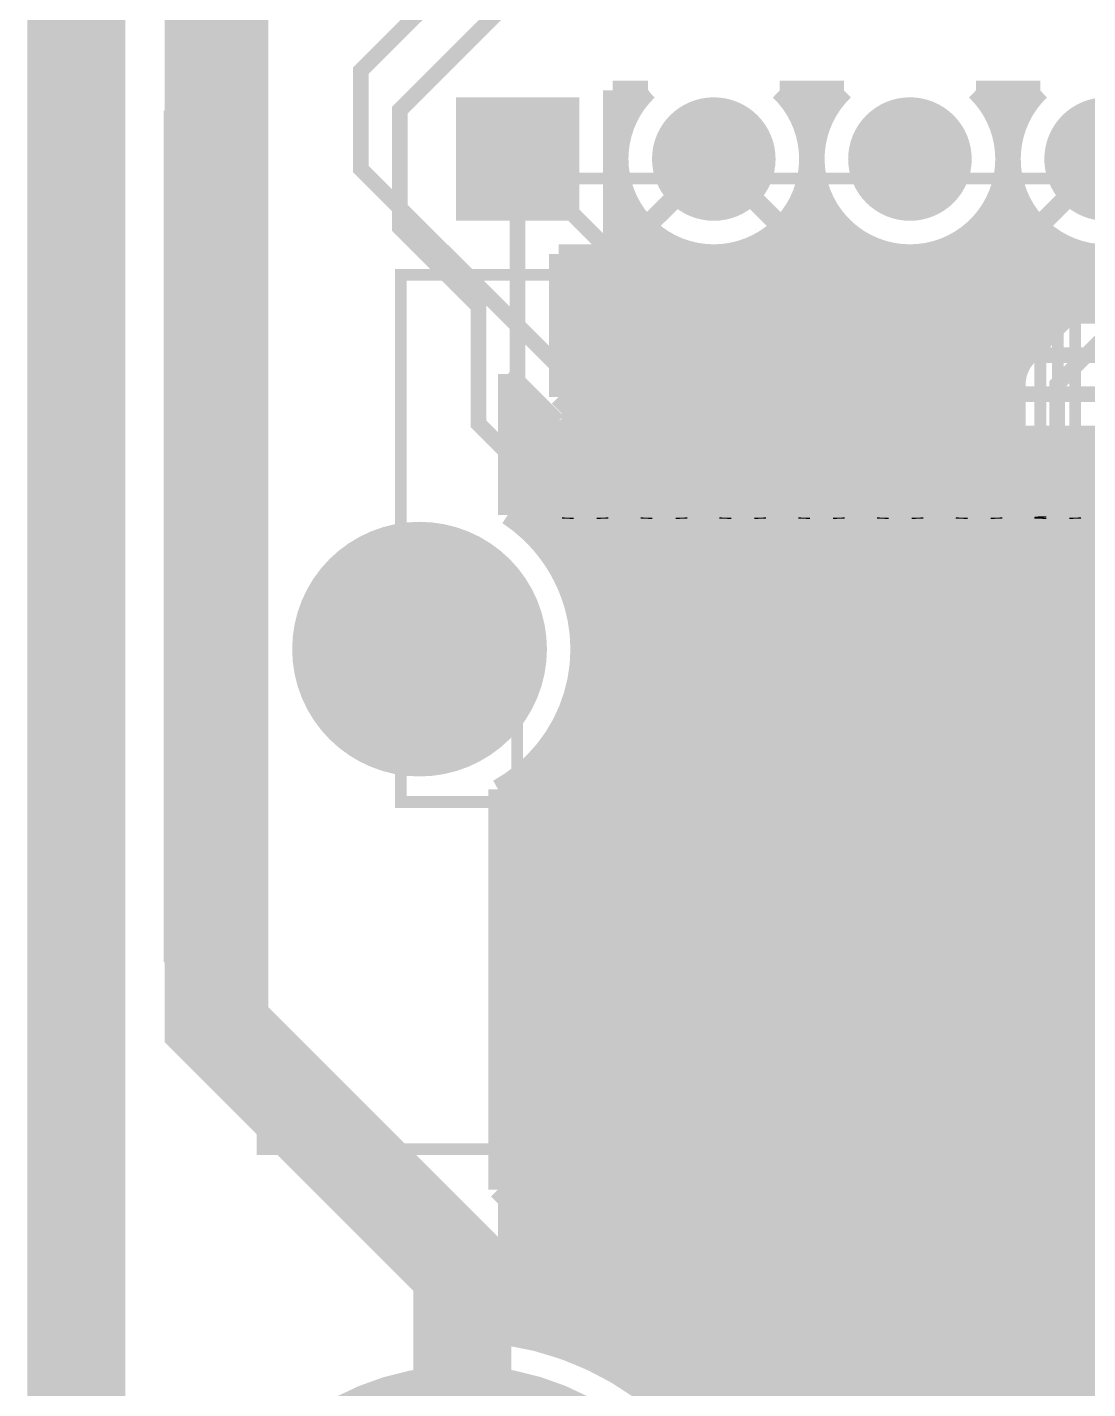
# Model space of a CAD drawing. Extents: x -1 to 101, y -64 to 41.
# Drawn here: x -0.64 to 13.1, y 8.2 to 25.84 of the extents above; entities that cross this region are included whole.
import ezdxf

# ---------------------------------------------------------------- set-up
doc = ezdxf.new("R2010")
doc.units = 0
doc.header["$MEASUREMENT"] = 0
doc.layers.get('0').update_dxf_attribs({"linetype": 'CONTINUOUS'})
for name, color, linetype in [('22-313-0_AST', 7, 'CONTINUOUS'), ('22-313-0_BOT', 7, 'CONTINUOUS'), ('22-313-0_DRD', 2, 'CONTINUOUS'), ('22-313-0_SMB', 4, 'CONTINUOUS'), ('22-313-0_SMT', 3, 'CONTINUOUS'), ('22-313-0_SST', 10, 'CONTINUOUS'), ('22-313-0_TOP', 14, 'CONTINUOUS'), ('THRUHOLE_NPT', 12, 'CONTINUOUS'), ('THRUHOLE_TAP', 11, 'CONTINUOUS')]:
    doc.layers.add(name, color=color, linetype=linetype)

# ---------------------------------------------------------------- blocks, each defined once
blk = doc.blocks.new('ROUND_9')
at = {"const_width": 3.50012}
blk.add_lwpolyline([(-1.75006, 0, 1), (1.75006, 0, 1)], format="xyb", close=True, dxfattribs=at)
blk = doc.blocks.new('SQUARE_32')
blk.add_solid([(0.8001, 0.8001), (0.8001, -0.8001), (-0.8001, 0.8001), (-0.8001, -0.8001)])
blk = doc.blocks.new('ROUND_33')
at = {"const_width": 0.8001}
blk.add_lwpolyline([(-0.40005, 0, 1), (0.40005, 0, 1)], format="xyb", close=True, dxfattribs=at)
blk = doc.blocks.new('ROUND_34')
at = {"const_width": 1.64973}
blk.add_lwpolyline([(-0.824864, 0, 1), (0.824864, 0, 1)], format="xyb", close=True, dxfattribs=at)
blk = doc.blocks.new('ROUND_18')
at = {"const_width": 0.7493}
blk.add_lwpolyline([(-0.37465, 0, 1), (0.37465, 0, 1)], format="xyb", close=True, dxfattribs=at)
blk = doc.blocks.new('ROUND_24')
at = {"const_width": 0.44958}
blk.add_lwpolyline([(-0.22479, 0, 1), (0.22479, 0, 1)], format="xyb", close=True, dxfattribs=at)

msp = doc.modelspace()

# ---------------------------------------------------------------- linework, layer by layer
at = {"layer": '22-313-0_AST'}
for points, const_width in [([(0, 39.99992), (0, 0), (99.949, 0), (99.949, 39.99992), (0, 39.99992)], 1.27), ([(5.26796, 27.20086), (5.21462, 27.8003), (4.16052, 27.8003), (2.41046, 27.8003), (2.41046, 27.20086), (17.90954, 27.20086), (17.90954, 11.30046), (2.41046, 11.30046), (2.41046, 27.20086)], 0.1524), ([(2.41046, 24.67864), (1.20904, 24.67864), (1.20904, 13.79982), (2.41046, 13.79982)], 0.1524), ([(5.73024, 22.62886), (14.58976, 22.62886), (14.58976, 23.87854), (5.73024, 23.87854), (5.73024, 22.62886), (4.2037, 22.62886), (4.2037, 15.7988), (6.86054, 15.7988), (13.45946, 15.7988), (13.45946, 14.1097), (12.20978, 14.1097), (12.20978, 12.82954), (12.18946, 12.82954), (12.18946, 11.93038), (8.13054, 11.93038), (8.13054, 12.82954), (8.11022, 12.82954), (8.11022, 14.1097), (6.86054, 14.1097), (6.86054, 15.7988)], 0.1524), ([(6.36524, 22.62886), (6.45922, 22.62886), (6.477, 22.62886), (6.58876, 22.62886), (6.70052, 22.62886), (6.72084, 22.62886), (6.81482, 22.62886), (6.81482, 19.48434)], 0.1524), ([(6.36524, 19.48434), (6.36524, 19.48942), (6.36524, 19.48434), (6.36524, 22.62886), (6.40588, 22.62886), (6.41604, 22.62886), (6.58876, 22.62886), (6.76402, 22.62886), (6.77164, 22.62886), (6.81482, 22.62886)], 0.1524), ([(6.58876, 22.62886), (6.58876, 19.22526)], 0.1524), ([(7.38378, 22.62886), (7.4803, 22.62886), (7.49808, 22.62886), (7.60984, 22.62886), (7.7216, 22.62886), (7.73938, 22.62886), (7.8359, 22.62886), (7.8359, 19.48434)], 0.1524), ([(7.38378, 19.48434), (7.38378, 19.48942), (7.38378, 19.48434), (7.38378, 22.62886), (7.42696, 22.62886), (7.43458, 22.62886), (7.60984, 22.62886), (7.78256, 22.62886), (7.79272, 22.62886), (7.8359, 22.62886)], 0.1524), ([(7.60984, 22.62886), (7.60984, 19.22526)], 0.1524), ([(8.40486, 22.62886), (8.49884, 22.62886), (8.51662, 22.62886), (8.63092, 22.62886), (8.74268, 22.62886), (8.76046, 22.62886), (8.85444, 22.62886), (8.85444, 19.48434)], 0.1524), ([(8.40486, 19.48434), (8.40486, 19.48942), (8.40486, 19.48434), (8.40486, 22.62886), (8.4455, 22.62886), (8.45566, 22.62886), (8.63092, 22.62886), (8.80364, 22.62886), (8.81126, 22.62886), (8.85444, 22.62886)], 0.1524), ([(8.63092, 22.62886), (8.63092, 19.22526)], 0.1524), ([(9.42594, 22.62886), (9.51992, 22.62886), (9.5377, 22.62886), (9.64946, 22.62886), (9.76122, 22.62886), (9.78154, 22.62886), (9.87552, 22.62886), (9.87552, 19.48434)], 0.1524), ([(9.42594, 19.48434), (9.42594, 19.48942), (9.42594, 19.48434), (9.42594, 22.62886), (9.46658, 22.62886), (9.4742, 22.62886), (9.64946, 22.62886), (9.82472, 22.62886), (9.83234, 22.62886), (9.87552, 22.62886)], 0.1524), ([(9.64946, 22.62886), (9.64946, 19.22526)], 0.1524), ([(10.44448, 22.62886), (10.53846, 22.62886), (10.55878, 22.62886), (10.67054, 22.62886), (10.7823, 22.62886), (10.80008, 22.62886), (10.89406, 22.62886), (10.89406, 19.48434)], 0.1524), ([(10.44448, 19.48434), (10.44448, 19.48942), (10.44448, 19.48434), (10.44448, 22.62886), (10.48766, 22.62886), (10.49528, 22.62886), (10.67054, 22.62886), (10.84326, 22.62886), (10.85342, 22.62886), (10.89406, 22.62886)], 0.1524), ([(10.67054, 22.62886), (10.67054, 19.22526)], 0.1524), ([(11.46556, 19.48434), (11.46556, 19.48942), (11.46556, 19.48434), (11.46556, 22.62886), (11.5062, 22.62886), (11.51382, 22.62886), (11.68908, 22.62886), (11.86434, 22.62886)], 0.1524), ([(11.46556, 22.62886), (11.55954, 22.62886), (11.57732, 22.62886), (11.68908, 22.62886), (11.80084, 22.62886), (11.82116, 22.62886), (11.91514, 22.62886)], 0.1524), ([(11.68908, 22.62886), (11.68908, 19.22526)], 0.1524), ([(11.87196, 22.62886), (11.91514, 22.62886), (11.91514, 19.48434)], 0.1524), ([(12.93368, 19.48434), (12.93368, 22.62886), (12.89304, 22.62886), (12.88288, 22.62886), (12.71016, 22.62886), (12.5349, 22.62886), (12.52728, 22.62886), (12.4841, 22.62886), (12.4841, 19.48434)], 0.1524), ([(12.71016, 22.62886), (12.5984, 22.62886), (12.57808, 22.62886), (12.4841, 22.62886)], 0.1524), ([(12.93368, 22.62886), (12.8397, 22.62886), (12.82192, 22.62886), (12.71016, 22.62886), (12.71016, 19.22526)], 0.1524), ([(6.36524, 19.48434), (6.36477, 19.4691)], 0.1524), ([(6.81482, 19.4691), (6.81435, 19.48431)], 0.1524), ([(7.38378, 19.48434), (7.38331, 19.4691)], 0.1524), ([(7.8359, 19.4691), (7.83543, 19.48431)], 0.1524), ([(8.40486, 19.48434), (8.40439, 19.4691)], 0.1524), ([(8.85444, 19.4691), (8.85397, 19.48431)], 0.1524), ([(9.42594, 19.48434), (9.42547, 19.4691)], 0.1524), ([(9.87552, 19.4691), (9.87505, 19.48431)], 0.1524), ([(10.44448, 19.48434), (10.44401, 19.4691)], 0.1524), ([(10.89406, 19.4691), (10.89359, 19.48431)], 0.1524), ([(11.46556, 19.48434), (11.46509, 19.4691)], 0.1524), ([(11.91514, 19.4691), (11.91467, 19.48431)], 0.1524), ([(12.4841, 19.48434), (12.48363, 19.4691)], 0.1524), ([(12.4841, 19.49958), (12.48457, 19.48437)], 0.1524), ([(12.93622, 19.4691), (12.93574, 19.48447)], 0.1524), ([(5.70992, 15.7988), (5.70992, 16.79956), (4.2037, 16.79956)], 0.1524), ([(12.18946, 12.82954), (8.13054, 12.82954)], 0.1524), ([(9.96442, 9.31418), (9.96442, 10.33018), (9.84758, 10.16)], 0.1524), ([(8.94842, 9.652), (8.94842, 9.48182), (9.00938, 9.31418), (9.2456, 9.31418), (9.30402, 9.48182), (9.30402, 10.33018)], 0.1524), ([(9.36498, 10.33018), (9.12622, 10.33018)], 0.1524), ([(10.922, 9.652), (10.44702, 9.652), (10.68578, 10.33018), (10.80262, 10.33018), (10.80262, 9.31418)], 0.1524), ([(10.0838, 9.31418), (9.84758, 9.31418)], 0.1524)]:
    msp.add_lwpolyline(points, dxfattribs=dict(at, const_width=const_width))
at = {"layer": '22-313-0_AST', "const_width": 0.1524}
for points in [[(12.71016, 19.74342, 0.3900701), (12.48664, 19.49958)], [(6.36524, 19.4691, 0.3900681), (6.58876, 19.22526)], [(6.58876, 19.22526, 0.3930533), (6.81482, 19.4691)], [(7.38378, 19.4691, 0.3900727), (7.60984, 19.22526)], [(7.60984, 19.22526, 0.3900701), (7.83336, 19.4691)], [(8.40486, 19.4691, 0.3930513), (8.63092, 19.22526)], [(8.63092, 19.22526, 0.3900701), (8.85444, 19.4691)], [(9.4234, 19.4691, 0.3900727), (9.64946, 19.22526)], [(9.64946, 19.22526, 0.3900701), (9.87298, 19.4691)], [(10.44448, 19.4691, 0.3930513), (10.67054, 19.22526)], [(10.67054, 19.22526, 0.3900701), (10.89406, 19.4691)], [(11.46556, 19.4691, 0.3900681), (11.68908, 19.22526)], [(11.68908, 19.22526, 0.3930533), (11.91514, 19.4691)], [(12.4841, 19.4691, 0.3900727), (12.71016, 19.22526)], [(12.71016, 19.22526, 0.3900701), (12.93368, 19.4691)]]:
    msp.add_lwpolyline(points, format="xyb", dxfattribs=at)
at = {"layer": '22-313-0_BOT'}
for points, const_width in [([(30.20822, 29.0195), (29.7815, 29.0195), (26.416, 25.654), (21.463, 25.654), (16.891, 21.082), (6.604, 21.082), (3.683, 24.003), (3.683, 25.273), (5.08, 26.67), (6.985, 26.67)], 0.2032), ([(28.20924, 29.0195), (25.60574, 26.416), (21.59, 26.416), (16.764, 21.59), (8.255, 21.59), (5.715, 24.13)], 0.2032), ([(6.9469, 24.384), (6.9469, 23.65248)], 0.254), ([(7.0485, 24.384), (6.9469, 24.384)], 0.254), ([(7.03834, 24.3332), (6.9469, 24.3332)], 0.254), ([(6.9596, 24.384), (6.9596, 23.63978)], 0.254), ([(9.5885, 24.384), (9.45896, 24.384)], 0.254), ([(9.57834, 24.3332), (9.46912, 24.3332)], 0.254), ([(9.4742, 24.384), (9.4742, 24.30526)], 0.254), ([(12.1285, 24.384), (11.99896, 24.384)], 0.254), ([(12.11834, 24.3332), (12.00912, 24.3332)], 0.254), ([(7.0231, 24.1046), (6.9469, 24.1046)], 0.254), ([(9.12622, 23.25878), (8.255, 24.13)], 0.254), ([(9.5631, 24.1046), (9.4869, 24.1046)], 0.254), ([(12.1031, 24.1046), (12.0269, 24.1046)], 0.254), ([(12.46378, 23.25878), (13.335, 24.13)], 0.254), ([(7.0485, 23.876), (6.9469, 23.876)], 0.254), ([(9.5885, 23.876), (9.45896, 23.876)], 0.254), ([(9.4742, 23.9522), (9.4742, 22.1234)], 0.254), ([(12.1285, 23.876), (11.99896, 23.876)], 0.254), ([(11.9888, 23.8252), (11.9888, 22.1234)], 0.254), ([(6.9469, 23.65248), (8.47598, 22.1234)], 0.254), ([(7.12216, 23.6474), (6.95198, 23.6474)], 0.254), ([(7.1882, 23.51278), (7.1882, 23.41118)], 0.254), ([(9.66216, 23.6474), (9.38784, 23.6474)], 0.254), ([(9.7028, 23.56104), (9.7028, 22.1234)], 0.254), ([(12.20216, 23.6474), (11.92784, 23.6474)], 0.254), ([(12.2174, 23.61184), (12.2174, 22.1234)], 0.254), ([(7.24916, 23.4188), (7.18058, 23.4188)], 0.254), ([(9.2456, 23.39848), (9.2456, 22.1234)], 0.254), ([(9.78916, 23.4188), (9.26084, 23.4188)], 0.254), ([(11.7602, 23.36292), (11.7602, 22.1234)], 0.254), ([(12.32916, 23.4188), (11.80084, 23.4188)], 0.254), ([(7.45744, 23.1902), (7.40918, 23.1902)], 0.254), ([(7.4168, 23.22576), (7.4168, 23.18258)], 0.254), ([(9.017, 23.16226), (9.017, 22.1234)], 0.254), ([(9.99744, 23.1902), (9.05002, 23.1902)], 0.254), ([(9.9314, 23.25116), (9.9314, 22.1234)], 0.254), ([(12.53744, 23.1902), (11.59002, 23.1902)], 0.254), ([(12.446, 23.27656), (12.446, 22.1234)], 0.254), ([(7.6454, 23.05812), (7.6454, 22.95398)], 0.254), ([(8.7884, 23.02002), (8.7884, 22.1234)], 0.254), ([(10.16, 23.07336), (10.16, 22.1234)], 0.254), ([(11.303, 23.00732), (11.303, 22.1234)], 0.254), ([(11.5316, 23.14194), (11.5316, 22.1234)], 0.254), ([(12.6746, 23.0886), (12.6746, 22.1234)], 0.254), ([(7.86384, 22.9616), (7.63778, 22.9616)], 0.254), ([(7.874, 22.95906), (7.874, 22.72538)], 0.254), ([(8.1026, 22.90826), (8.1026, 22.49678)], 0.254), ([(8.3312, 22.90064), (8.3312, 22.26818)], 0.254), ([(8.5598, 22.9362), (8.5598, 22.1234)], 0.254), ([(10.40384, 22.9616), (8.64616, 22.9616)], 0.254), ([(10.3886, 22.96668), (10.3886, 22.1234)], 0.254), ([(10.6172, 22.9108), (10.6172, 22.1234)], 0.254), ([(10.8458, 22.8981), (10.8458, 22.1234)], 0.254), ([(11.0744, 22.92858), (11.0744, 22.1234)], 0.254), ([(12.94384, 22.9616), (11.18616, 22.9616)], 0.254), ([(12.9032, 22.97684), (12.9032, 22.1234)], 0.254), ([(13.1318, 22.91334), (13.1318, 22.1234)], 0.254), ([(17.15262, 22.733), (7.86638, 22.733)], 0.254), ([(16.92402, 22.5044), (8.09498, 22.5044)], 0.254), ([(16.69542, 22.2758), (8.32358, 22.2758)], 0.254), ([(16.54302, 22.1234), (8.47598, 22.1234)], 0.254), ([(5.588, 21.34362), (6.22046, 20.70862)], 0.254), ([(5.588, 21.34362), (5.588, 19.5199)], 0.254), ([(5.79882, 21.1328), (5.588, 21.1328)], 0.254), ([(5.8166, 21.11502), (5.8166, 19.34464)], 0.254), ([(6.02742, 20.9042), (5.588, 20.9042)], 0.254), ([(6.0452, 20.88642), (6.0452, 19.11096)], 0.254), ([(6.25856, 20.6756), (5.588, 20.6756)], 0.254), ([(6.2738, 20.6629), (6.2738, 18.77314)], 0.254), ([(6.5024, 20.55876), (6.5024, 18.09242)], 0.254), ([(16.891, 20.5486), (6.604, 20.5486)], 0.254), ([(6.731, 20.5486), (6.731, 8.52932)], 0.254), ([(6.9596, 20.5486), (6.9596, 8.4074)], 0.254), ([(7.1882, 20.5486), (7.1882, 8.26516)], 0.254), ([(7.4168, 20.5486), (7.4168, 8.10006)], 0.254), ([(7.6454, 20.5486), (7.6454, 7.90702)], 0.254), ([(7.874, 20.5486), (7.874, 7.68096)], 0.254), ([(8.1026, 20.5486), (8.1026, 7.41172)], 0.254), ([(8.3312, 20.5486), (8.3312, 7.0866)], 0.254), ([(8.5598, 20.5486), (8.5598, 6.66496)], 0.254), ([(8.7884, 20.5486), (8.7884, 6.04774)], 0.254), ([(9.017, 20.5486), (9.017, 1.016)], 0.254), ([(9.2456, 20.5486), (9.2456, 1.016)], 0.254), ([(9.4742, 20.5486), (9.4742, 1.016)], 0.254), ([(9.7028, 20.5486), (9.7028, 1.016)], 0.254), ([(9.9314, 20.5486), (9.9314, 1.016)], 0.254), ([(10.16, 20.5486), (10.16, 3.82778)], 0.254), ([(10.3886, 20.5486), (10.3886, 4.08178)], 0.254), ([(10.6172, 20.5486), (10.6172, 4.23164)], 0.254), ([(10.8458, 20.5486), (10.8458, 4.318)], 0.254), ([(11.0744, 20.5486), (11.0744, 4.35356)], 0.254), ([(11.303, 20.5486), (11.303, 4.34594)], 0.254), ([(11.5316, 20.5486), (11.5316, 4.29006)], 0.254), ([(11.7602, 20.5486), (11.7602, 4.18338)], 0.254), ([(11.9888, 20.5486), (11.9888, 4.0005)], 0.254), ([(12.2174, 20.5486), (12.2174, 3.90652)], 0.254), ([(12.446, 20.5486), (12.446, 4.1275)], 0.254), ([(12.6746, 20.5486), (12.6746, 4.25704)], 0.254), ([(12.9032, 20.5486), (12.9032, 4.3307)], 0.254), ([(13.1318, 20.5486), (13.1318, 4.3561)], 0.254), ([(25.02662, 20.447), (5.588, 20.447)], 0.254), ([(25.25522, 20.2184), (5.588, 20.2184)], 0.254), ([(25.48382, 19.9898), (5.588, 19.9898)], 0.254), ([(15.23746, 19.7612), (5.588, 19.7612)], 0.254), ([(14.75232, 19.5326), (5.588, 19.5326)], 0.254), ([(14.45768, 19.304), (5.86232, 19.304)], 0.254), ([(14.24686, 19.0754), (6.07314, 19.0754)], 0.254), ([(14.08684, 18.8468), (6.23062, 18.8468)], 0.254), ([(13.97, 18.6182), (6.35, 18.6182)], 0.254), ([(13.88364, 18.3896), (6.43382, 18.3896)], 0.254), ([(13.82776, 18.161), (6.4897, 18.161)], 0.254), ([(13.79982, 17.9324), (6.52018, 17.9324)], 0.254), ([(13.79474, 17.7038), (6.52526, 17.7038)], 0.254), ([(13.81506, 17.4752), (6.5024, 17.4752)], 0.254), ([(6.5024, 17.46758), (6.5024, 8.63092)], 0.254), ([(13.86332, 17.2466), (6.45668, 17.2466)], 0.254), ([(13.93698, 17.018), (6.38048, 17.018)], 0.254), ([(14.04366, 16.7894), (6.2738, 16.7894)], 0.254), ([(6.2738, 16.78686), (6.2738, 8.71728)], 0.254), ([(14.18844, 16.5608), (6.13156, 16.5608)], 0.254), ([(14.37894, 16.3322), (5.93852, 16.3322)], 0.254), ([(6.0452, 16.44904), (6.0452, 8.7884)], 0.254), ([(14.64056, 16.1036), (5.6769, 16.1036)], 0.254), ([(5.8166, 16.21536), (5.8166, 8.84428)], 0.254), ([(5.588, 16.0401), (5.588, 8.88492)], 0.254), ([(15.0368, 15.875), (5.588, 15.875)], 0.254), ([(21.3995, 15.6464), (5.588, 15.6464)], 0.254), ([(21.25218, 15.4178), (5.588, 15.4178)], 0.254), ([(21.19376, 15.1892), (5.588, 15.1892)], 0.254), ([(21.20392, 14.9606), (5.588, 14.9606)], 0.254), ([(21.28774, 14.732), (5.588, 14.732)], 0.254), ([(21.48078, 14.5034), (5.588, 14.5034)], 0.254), ([(59.87542, 14.2748), (5.588, 14.2748)], 0.254), ([(26.7843, 14.0462), (5.588, 14.0462)], 0.254), ([(26.60142, 13.8176), (5.588, 13.8176)], 0.254), ([(26.37282, 13.589), (5.588, 13.589)], 0.254), ([(26.14422, 13.3604), (5.588, 13.3604)], 0.254), ([(25.91562, 13.1318), (5.588, 13.1318)], 0.254), ([(25.68702, 12.9032), (5.588, 12.9032)], 0.254), ([(25.45842, 12.6746), (5.588, 12.6746)], 0.254), ([(25.22982, 12.446), (5.588, 12.446)], 0.254), ([(25.00122, 12.2174), (5.588, 12.2174)], 0.254), ([(24.78786, 11.9888), (5.588, 11.9888)], 0.254), ([(24.67864, 11.7602), (5.588, 11.7602)], 0.254), ([(24.6507, 11.5316), (5.588, 11.5316)], 0.254), ([(24.6507, 11.303), (5.588, 11.303)], 0.254), ([(24.6507, 11.0744), (5.588, 11.0744)], 0.254), ([(24.6507, 10.8458), (5.588, 10.8458)], 0.254), ([(24.6507, 10.6172), (5.588, 10.6172)], 0.254), ([(24.6507, 10.3886), (5.588, 10.3886)], 0.254), ([(24.6507, 10.16), (5.588, 10.16)], 0.254), ([(24.6507, 9.9314), (5.588, 9.9314)], 0.254), ([(24.638, 9.7028), (5.588, 9.7028)], 0.254), ([(24.62022, 9.4742), (5.588, 9.4742)], 0.254), ([(24.67102, 9.2456), (5.588, 9.2456)], 0.254), ([(24.80564, 9.017), (5.588, 9.017)], 0.254), ([(25.13838, 8.7884), (6.04774, 8.7884)], 0.254), ([(30.78734, 8.5598), (6.66496, 8.5598)], 0.254), ([(30.6197, 8.3312), (7.0866, 8.3312)], 0.254), ([(30.50794, 8.1026), (7.41172, 8.1026)], 0.254)]:
    msp.add_lwpolyline(points, dxfattribs=dict(at, const_width=const_width))
at = {"layer": '22-313-0_BOT', "const_width": 0.254}
for points in [[(7.0485, 24.384, 0.0519206), (7.02205, 24.13)], [(9.4869, 24.13, 0.052027), (9.46037, 24.3843)], [(9.5885, 24.384, 0.0519206), (9.56205, 24.13)], [(12.0269, 24.13, 0.052027), (12.00037, 24.3843)], [(12.1285, 24.384, 0.0519206), (12.10205, 24.13)], [(7.0231, 24.13, 0.4142136), (8.255, 22.8981)], [(8.255, 22.8981, 0.4142136), (9.4869, 24.13)], [(9.5631, 24.13, 0.4142136), (10.795, 22.8981)], [(10.795, 22.8981, 0.4142136), (12.0269, 24.13)], [(12.1031, 24.13, 0.4142136), (13.335, 22.8981)], [(6.22554, 20.70354, 0.1989124), (6.604, 20.54678)], [(6.52526, 17.78, 0.2525642), (5.58718, 19.51865)], [(5.588, 16.0401, 0.2525641), (6.52675, 17.78)], [(8.93064, 4.99872, 0.370793), (5.588, 8.88492)]]:
    msp.add_lwpolyline(points, format="xyb", dxfattribs=at)
at = {"layer": '22-313-0_DRD'}
for points, const_width in [([(0, 39.99992), (0, 0), (99.949, 0), (99.949, 39.99992), (0, 39.99992)], 1.27), ([(5.715, 24.765), (5.08, 24.13)], 0.254), ([(6.35, 24.13), (5.715, 24.765)], 0.254), ([(8.255, 24.765), (7.62, 24.13)], 0.254), ([(8.89, 24.13), (8.255, 24.765)], 0.254), ([(10.795, 24.765), (10.16, 24.13)], 0.254), ([(11.43, 24.13), (10.795, 24.765)], 0.254), ([(13.335, 24.765), (12.7, 24.13)], 0.254), ([(5.08, 24.13), (5.715, 23.495)], 0.254), ([(5.715, 23.495), (6.35, 24.13)], 0.254), ([(7.62, 24.13), (8.255, 23.495)], 0.254), ([(8.255, 23.495), (8.89, 24.13)], 0.254), ([(10.16, 24.13), (10.795, 23.495)], 0.254), ([(10.795, 23.495), (11.43, 24.13)], 0.254), ([(12.7, 24.13), (13.335, 23.495)], 0.254), ([(3.81, 18.415), (3.81, 17.145)], 0.254), ([(5.08, 18.415), (3.81, 18.415)], 0.254), ([(4.445, 18.415), (4.445, 17.145)], 0.254), ([(5.08, 17.145), (5.08, 18.415)], 0.254), ([(5.08, 17.78), (3.81, 17.78)], 0.254), ([(3.81, 17.145), (5.08, 17.145)], 0.254)]:
    msp.add_lwpolyline(points, dxfattribs=dict(at, const_width=const_width))
at = {"layer": '22-313-0_SST', "const_width": 0.1524}
for points in [[(5.26796, 27.20086), (5.21462, 27.8003), (4.16052, 27.8003), (2.41046, 27.8003), (2.41046, 27.20086), (17.90954, 27.20086), (17.90954, 11.30046), (2.41046, 11.30046), (2.41046, 27.20086)], [(2.41046, 24.67864), (1.20904, 24.67864), (1.20904, 13.79982), (2.41046, 13.79982)], [(5.73024, 22.62886), (14.58976, 22.62886), (14.58976, 23.87854), (5.73024, 23.87854), (5.73024, 22.62886), (4.2037, 22.62886), (4.2037, 15.7988), (6.86054, 15.7988), (13.45946, 15.7988), (13.45946, 14.1097), (12.20978, 14.1097), (12.20978, 12.82954), (12.18946, 12.82954), (12.18946, 11.93038), (8.13054, 11.93038), (8.13054, 12.82954), (8.11022, 12.82954), (8.11022, 14.1097), (6.86054, 14.1097), (6.86054, 15.7988)], [(6.36524, 22.62886), (6.45922, 22.62886), (6.477, 22.62886), (6.58876, 22.62886), (6.70052, 22.62886), (6.72084, 22.62886), (6.81482, 22.62886), (6.81482, 19.48434)], [(6.36524, 19.48434), (6.36524, 19.48942), (6.36524, 19.48434), (6.36524, 22.62886), (6.40588, 22.62886), (6.41604, 22.62886), (6.58876, 22.62886), (6.76402, 22.62886), (6.77164, 22.62886), (6.81482, 22.62886)], [(6.58876, 22.62886), (6.58876, 19.22526)], [(7.38378, 22.62886), (7.4803, 22.62886), (7.49808, 22.62886), (7.60984, 22.62886), (7.7216, 22.62886), (7.73938, 22.62886), (7.8359, 22.62886), (7.8359, 19.48434)], [(7.38378, 19.48434), (7.38378, 19.48942), (7.38378, 19.48434), (7.38378, 22.62886), (7.42696, 22.62886), (7.43458, 22.62886), (7.60984, 22.62886), (7.78256, 22.62886), (7.79272, 22.62886), (7.8359, 22.62886)], [(7.60984, 22.62886), (7.60984, 19.22526)], [(8.40486, 22.62886), (8.49884, 22.62886), (8.51662, 22.62886), (8.63092, 22.62886), (8.74268, 22.62886), (8.76046, 22.62886), (8.85444, 22.62886), (8.85444, 19.48434)], [(8.40486, 19.48434), (8.40486, 19.48942), (8.40486, 19.48434), (8.40486, 22.62886), (8.4455, 22.62886), (8.45566, 22.62886), (8.63092, 22.62886), (8.80364, 22.62886), (8.81126, 22.62886), (8.85444, 22.62886)], [(8.63092, 22.62886), (8.63092, 19.22526)], [(9.42594, 22.62886), (9.51992, 22.62886), (9.5377, 22.62886), (9.64946, 22.62886), (9.76122, 22.62886), (9.78154, 22.62886), (9.87552, 22.62886), (9.87552, 19.48434)], [(9.42594, 19.48434), (9.42594, 19.48942), (9.42594, 19.48434), (9.42594, 22.62886), (9.46658, 22.62886), (9.4742, 22.62886), (9.64946, 22.62886), (9.82472, 22.62886), (9.83234, 22.62886), (9.87552, 22.62886)], [(9.64946, 22.62886), (9.64946, 19.22526)], [(10.44448, 22.62886), (10.53846, 22.62886), (10.55878, 22.62886), (10.67054, 22.62886), (10.7823, 22.62886), (10.80008, 22.62886), (10.89406, 22.62886), (10.89406, 19.48434)], [(10.44448, 19.48434), (10.44448, 19.48942), (10.44448, 19.48434), (10.44448, 22.62886), (10.48766, 22.62886), (10.49528, 22.62886), (10.67054, 22.62886), (10.84326, 22.62886), (10.85342, 22.62886), (10.89406, 22.62886)], [(10.67054, 22.62886), (10.67054, 19.22526)], [(11.46556, 19.48434), (11.46556, 19.48942), (11.46556, 19.48434), (11.46556, 22.62886), (11.5062, 22.62886), (11.51382, 22.62886), (11.68908, 22.62886), (11.86434, 22.62886)], [(11.46556, 22.62886), (11.55954, 22.62886), (11.57732, 22.62886), (11.68908, 22.62886), (11.80084, 22.62886), (11.82116, 22.62886), (11.91514, 22.62886)], [(11.68908, 22.62886), (11.68908, 19.22526)], [(11.87196, 22.62886), (11.91514, 22.62886), (11.91514, 19.48434)], [(12.93368, 19.48434), (12.93368, 22.62886), (12.89304, 22.62886), (12.88288, 22.62886), (12.71016, 22.62886), (12.5349, 22.62886), (12.52728, 22.62886), (12.4841, 22.62886), (12.4841, 19.48434)], [(12.71016, 22.62886), (12.5984, 22.62886), (12.57808, 22.62886), (12.4841, 22.62886)], [(12.93368, 22.62886), (12.8397, 22.62886), (12.82192, 22.62886), (12.71016, 22.62886), (12.71016, 19.22526)], [(6.36524, 19.48434), (6.36477, 19.4691)], [(6.81482, 19.4691), (6.81435, 19.48431)], [(7.38378, 19.48434), (7.38331, 19.4691)], [(7.8359, 19.4691), (7.83543, 19.48431)], [(8.40486, 19.48434), (8.40439, 19.4691)], [(8.85444, 19.4691), (8.85397, 19.48431)], [(9.42594, 19.48434), (9.42547, 19.4691)], [(9.87552, 19.4691), (9.87505, 19.48431)], [(10.44448, 19.48434), (10.44401, 19.4691)], [(10.89406, 19.4691), (10.89359, 19.48431)], [(11.46556, 19.48434), (11.46509, 19.4691)], [(11.91514, 19.4691), (11.91467, 19.48431)], [(12.4841, 19.48434), (12.48363, 19.4691)], [(12.4841, 19.49958), (12.48457, 19.48437)], [(12.93622, 19.4691), (12.93574, 19.48447)], [(5.70992, 15.7988), (5.70992, 16.79956), (4.2037, 16.79956)], [(12.18946, 12.82954), (8.13054, 12.82954)], [(9.71042, 9.82218), (9.71042, 10.83818), (9.59358, 10.668)], [(8.69442, 10.16), (8.69442, 9.98982), (8.75538, 9.82218), (8.9916, 9.82218), (9.05002, 9.98982), (9.05002, 10.83818)], [(9.11098, 10.83818), (8.87222, 10.83818)], [(10.668, 10.16), (10.19302, 10.16), (10.43178, 10.83818), (10.54862, 10.83818), (10.54862, 9.82218)], [(9.8298, 9.82218), (9.59358, 9.82218)]]:
    msp.add_lwpolyline(points, dxfattribs=at)
for points in [[(12.71016, 19.74342, 0.3900701), (12.48664, 19.49958)], [(6.36524, 19.4691, 0.3900681), (6.58876, 19.22526)], [(6.58876, 19.22526, 0.3930533), (6.81482, 19.4691)], [(7.38378, 19.4691, 0.3900727), (7.60984, 19.22526)], [(7.60984, 19.22526, 0.3900701), (7.83336, 19.4691)], [(8.40486, 19.4691, 0.3930513), (8.63092, 19.22526)], [(8.63092, 19.22526, 0.3900701), (8.85444, 19.4691)], [(9.4234, 19.4691, 0.3900727), (9.64946, 19.22526)], [(9.64946, 19.22526, 0.3900701), (9.87298, 19.4691)], [(10.44448, 19.4691, 0.3930513), (10.67054, 19.22526)], [(10.67054, 19.22526, 0.3900701), (10.89406, 19.4691)], [(11.46556, 19.4691, 0.3900681), (11.68908, 19.22526)], [(11.68908, 19.22526, 0.3930533), (11.91514, 19.4691)], [(12.4841, 19.4691, 0.3900727), (12.71016, 19.22526)], [(12.71016, 19.22526, 0.3900701), (12.93368, 19.4691)]]:
    msp.add_lwpolyline(points, format="xyb", dxfattribs=at)
at = {"layer": '22-313-0_TOP'}
for points, const_width in [([(4.99872, 4.99872), (4.99872, 9.73074), (1.778, 12.954), (1.778, 31.77794), (4.99872, 34.99866)], 1.27), ([(13.1445, 3.175), (13.1445, 12.7635), (5.207, 20.701), (5.207, 22.225), (4.191, 23.241), (4.191, 24.765), (6.096, 26.67), (6.985, 26.67)], 0.2032), ([(14.605, 26.67), (14.605, 23.114), (12.7, 21.209), (12.7, 14.478), (14.351, 12.827), (14.351, 5.969), (17.145, 3.175)], 0.2032), ([(6.9469, 25.019), (6.9469, 22.8981)], 0.254), ([(7.40156, 25.019), (6.9469, 25.019)], 0.254), ([(7.35076, 24.9682), (6.9469, 24.9682)], 0.254), ([(7.0612, 25.019), (7.0612, 24.4348)], 0.254), ([(7.2898, 25.019), (7.2898, 24.89454)], 0.254), ([(9.94156, 25.019), (9.10844, 25.019)], 0.254), ([(9.89076, 24.9682), (9.1567, 24.9682)], 0.254), ([(9.3472, 25.019), (9.3472, 24.69896)], 0.254), ([(9.5758, 25.019), (9.5758, 24.30526)], 0.254), ([(9.8044, 25.019), (9.8044, 24.86152)], 0.254), ([(12.48156, 25.019), (11.64844, 25.019)], 0.254), ([(12.43076, 24.9682), (11.6967, 24.9682)], 0.254), ([(11.8618, 25.019), (11.8618, 24.74468)], 0.254), ([(12.0904, 25.019), (12.0904, 15.20698)], 0.254), ([(12.319, 25.019), (12.319, 24.82596)], 0.254), ([(7.18312, 24.7396), (6.9469, 24.7396)], 0.254), ([(9.72312, 24.7396), (9.32434, 24.7396)], 0.254), ([(12.26312, 24.7396), (11.86434, 24.7396)], 0.254), ([(7.08406, 24.511), (6.9469, 24.511)], 0.254), ([(9.62406, 24.511), (9.42594, 24.511)], 0.254), ([(12.16406, 24.511), (11.96594, 24.511)], 0.254), ([(7.03326, 24.2824), (6.9469, 24.2824)], 0.254), ([(9.57326, 24.2824), (9.47674, 24.2824)], 0.254), ([(12.11326, 24.2824), (12.01674, 24.2824)], 0.254), ([(15.14602, 3.175), (13.843, 4.47802), (13.843, 12.7), (5.715, 20.828), (5.715, 24.13)], 0.2032), ([(7.02564, 24.0538), (6.9469, 24.0538)], 0.254), ([(7.38378, 23.25878), (8.255, 24.13)], 0.254), ([(9.12622, 23.25878), (8.255, 24.13)], 0.254), ([(9.56564, 24.0538), (9.48436, 24.0538)], 0.254), ([(12.10564, 24.0538), (12.02436, 24.0538)], 0.254), ([(12.46378, 23.25878), (13.335, 24.13)], 0.254), ([(9.5758, 23.9522), (9.5758, 17.72158)], 0.254), ([(7.0612, 23.8252), (6.9469, 23.8252)], 0.254), ([(7.0612, 23.8252), (7.0612, 20.23618)], 0.254), ([(9.6012, 23.8252), (9.4488, 23.8252)], 0.254), ([(12.1412, 23.8252), (11.9888, 23.8252)], 0.254), ([(7.14502, 23.5966), (6.9469, 23.5966)], 0.254), ([(9.3472, 23.56104), (9.3472, 17.95018)], 0.254), ([(9.68502, 23.5966), (9.36498, 23.5966)], 0.254), ([(11.8618, 23.51278), (11.8618, 15.43558)], 0.254), ([(12.22502, 23.5966), (11.90498, 23.5966)], 0.254), ([(7.28726, 23.368), (6.9469, 23.368)], 0.254), ([(7.2898, 23.36292), (7.2898, 20.00758)], 0.254), ([(9.82726, 23.368), (9.22274, 23.368)], 0.254), ([(9.8044, 23.39848), (9.8044, 17.49298)], 0.254), ([(12.36726, 23.368), (11.76274, 23.368)], 0.254), ([(12.319, 23.43404), (12.319, 21.58238)], 0.254), ([(9.1186, 23.25116), (9.1186, 18.17878)], 0.254), ([(10.033, 23.16226), (10.033, 17.26438)], 0.254), ([(11.6332, 23.22576), (11.6332, 15.66418)], 0.254), ([(12.5476, 23.18258), (12.5476, 21.81098)], 0.254), ([(7.52348, 23.1394), (6.9469, 23.1394)], 0.254), ([(7.5184, 23.14194), (7.5184, 19.77898)], 0.254), ([(7.747, 23.00732), (7.747, 19.55038)], 0.254), ([(8.89, 23.07336), (8.89, 18.40738)], 0.254), ([(10.06348, 23.1394), (8.98652, 23.1394)], 0.254), ([(10.2616, 23.02002), (10.2616, 17.03578)], 0.254), ([(11.4046, 23.05812), (11.4046, 15.89278)], 0.254), ([(12.60348, 23.1394), (11.52652, 23.1394)], 0.254), ([(12.7762, 23.03272), (12.7762, 22.03958)], 0.254), ([(6.9469, 22.8981), (6.2484, 22.8981)], 0.254), ([(6.2484, 22.8981), (6.2484, 21.04898)], 0.254), ([(6.3754, 22.8981), (6.3754, 20.92198)], 0.254), ([(6.604, 22.8981), (6.604, 20.69338)], 0.254), ([(6.8326, 22.8981), (6.8326, 20.46478)], 0.254), ([(8.0772, 22.9108), (6.9469, 22.9108)], 0.254), ([(7.9756, 22.92858), (7.9756, 19.32178)], 0.254), ([(8.2042, 22.8981), (8.2042, 19.09318)], 0.254), ([(10.6172, 22.9108), (8.43026, 22.9108)], 0.254), ([(8.4328, 22.9108), (8.4328, 18.86458)], 0.254), ([(8.6614, 22.96668), (8.6614, 18.63598)], 0.254), ([(10.4902, 22.9362), (10.4902, 16.80718)], 0.254), ([(10.7188, 22.90064), (10.7188, 16.57858)], 0.254), ([(10.9474, 22.90826), (10.9474, 16.34998)], 0.254), ([(13.1572, 22.9108), (10.97026, 22.9108)], 0.254), ([(11.176, 22.95906), (11.176, 16.12138)], 0.254), ([(13.68552, 22.9489), (12.32662, 21.59)], 0.254), ([(13.0048, 22.94382), (13.0048, 22.26818)], 0.254), ([(13.41882, 22.6822), (6.2484, 22.6822)], 0.254), ([(13.19022, 22.4536), (6.2484, 22.4536)], 0.254), ([(12.96162, 22.225), (6.2484, 22.225)], 0.254), ([(12.73302, 21.9964), (6.2484, 21.9964)], 0.254), ([(12.50442, 21.7678), (6.2484, 21.7678)], 0.254), ([(12.2809, 21.5392), (6.2484, 21.5392)], 0.254), ([(12.17676, 21.3106), (6.2484, 21.3106)], 0.254), ([(12.1666, 21.082), (6.2484, 21.082)], 0.254), ([(6.2484, 21.04898), (12.1666, 15.13078)], 0.254), ([(12.1666, 21.209), (12.1666, 15.13078)], 0.254), ([(12.1666, 20.8534), (6.44398, 20.8534)], 0.254), ([(12.1666, 20.6248), (6.67258, 20.6248)], 0.254), ([(12.1666, 20.3962), (6.90118, 20.3962)], 0.254), ([(12.1666, 20.1676), (7.12978, 20.1676)], 0.254), ([(12.1666, 19.939), (7.35838, 19.939)], 0.254), ([(12.1666, 19.7104), (7.58698, 19.7104)], 0.254), ([(12.1666, 19.4818), (7.81558, 19.4818)], 0.254), ([(12.1666, 19.2532), (8.04418, 19.2532)], 0.254), ([(6.05536, 19.09826), (12.6111, 12.54252)], 0.254), ([(6.1468, 19.00682), (6.1468, 18.97634)], 0.254), ([(12.1666, 19.0246), (8.27278, 19.0246)], 0.254), ([(6.35762, 18.796), (6.2611, 18.796)], 0.254), ([(6.3754, 18.77822), (6.3754, 18.55724)], 0.254), ([(12.1666, 18.796), (8.50138, 18.796)], 0.254), ([(6.58622, 18.5674), (6.37032, 18.5674)], 0.254), ([(6.604, 18.54962), (6.604, 8.58774)], 0.254), ([(12.1666, 18.5674), (8.72998, 18.5674)], 0.254), ([(6.81482, 18.3388), (6.44906, 18.3388)], 0.254), ([(6.8326, 18.32102), (6.8326, 8.47598)], 0.254), ([(12.1666, 18.3388), (8.95858, 18.3388)], 0.254), ([(7.04342, 18.1102), (6.49986, 18.1102)], 0.254), ([(7.0612, 18.09242), (7.0612, 8.34644)], 0.254), ([(12.1666, 18.1102), (9.18718, 18.1102)], 0.254), ([(7.27202, 17.8816), (6.52272, 17.8816)], 0.254), ([(12.1666, 17.8816), (9.41578, 17.8816)], 0.254), ([(7.2898, 17.86382), (7.2898, 8.19404)], 0.254), ([(7.50062, 17.653), (6.52272, 17.653)], 0.254), ([(7.5184, 17.63522), (7.5184, 8.01624)], 0.254), ([(12.1666, 17.653), (9.64438, 17.653)], 0.254), ([(7.72922, 17.4244), (6.49478, 17.4244)], 0.254), ([(7.747, 17.40662), (7.747, 7.8105)], 0.254), ([(12.1666, 17.4244), (9.87298, 17.4244)], 0.254), ([(7.95782, 17.1958), (6.44144, 17.1958)], 0.254), ([(7.9756, 17.17802), (7.9756, 7.56666)], 0.254), ([(12.1666, 17.1958), (10.10158, 17.1958)], 0.254), ([(6.3754, 17.00276), (6.3754, 8.68172)], 0.254), ([(8.18642, 16.9672), (6.36016, 16.9672)], 0.254), ([(8.2042, 16.94942), (8.2042, 7.2771)], 0.254), ([(12.1666, 16.9672), (10.33018, 16.9672)], 0.254), ([(8.41502, 16.7386), (6.24586, 16.7386)], 0.254), ([(8.4328, 16.72082), (8.4328, 6.91388)], 0.254), ([(12.1666, 16.7386), (10.55878, 16.7386)], 0.254), ([(8.64362, 16.51), (6.09346, 16.51)], 0.254), ([(6.1468, 16.58112), (6.1468, 8.75792)], 0.254), ([(8.6614, 16.49222), (8.6614, 7.96798)], 0.254), ([(12.1666, 16.51), (10.78738, 16.51)], 0.254), ([(8.87222, 16.2814), (5.88772, 16.2814)], 0.254), ([(5.9182, 16.30934), (5.9182, 10.2743)], 0.254), ([(12.1666, 16.2814), (11.01598, 16.2814)], 0.254), ([(5.6896, 16.11122), (5.6896, 10.54862)], 0.254), ([(8.89, 16.26362), (8.89, 8.30072)], 0.254), ([(5.461, 15.9639), (5.461, 10.77722)], 0.254), ([(9.10082, 16.0528), (5.60578, 16.0528)], 0.254), ([(9.1186, 16.03502), (9.1186, 8.4582)], 0.254), ([(12.1666, 16.0528), (11.24458, 16.0528)], 0.254), ([(9.32942, 15.8242), (5.461, 15.8242)], 0.254), ([(9.3472, 15.80642), (9.3472, 8.5344)], 0.254), ([(12.1666, 15.8242), (11.47318, 15.8242)], 0.254), ([(9.55802, 15.5956), (5.461, 15.5956)], 0.254), ([(9.5758, 15.57782), (9.5758, 8.54964)], 0.254), ([(12.1666, 15.5956), (11.70178, 15.5956)], 0.254), ([(9.78662, 15.367), (5.461, 15.367)], 0.254), ([(9.8044, 15.34922), (9.8044, 8.509)], 0.254), ([(12.1666, 15.367), (11.93038, 15.367)], 0.254), ([(10.01522, 15.1384), (5.461, 15.1384)], 0.254), ([(10.033, 15.12062), (10.033, 8.39978)], 0.254), ([(10.24382, 14.9098), (5.461, 14.9098)], 0.254), ([(10.2616, 14.89202), (10.2616, 8.18896)], 0.254), ([(10.47242, 14.6812), (5.461, 14.6812)], 0.254), ([(10.4902, 14.66342), (10.4902, 4.15798)], 0.254), ([(10.70102, 14.4526), (5.461, 14.4526)], 0.254), ([(10.7188, 14.43482), (10.7188, 4.27736)], 0.254), ([(10.92962, 14.224), (5.461, 14.224)], 0.254), ([(10.9474, 14.20622), (10.9474, 4.33832)], 0.254), ([(11.15822, 13.9954), (5.461, 13.9954)], 0.254), ([(11.176, 13.97762), (11.176, 4.3561)], 0.254), ([(11.38682, 13.7668), (5.461, 13.7668)], 0.254), ([(11.4046, 13.74902), (11.4046, 4.32562)], 0.254), ([(11.61542, 13.5382), (5.461, 13.5382)], 0.254), ([(11.6332, 13.52042), (11.6332, 4.24942)], 0.254), ([(11.84402, 13.3096), (5.461, 13.3096)], 0.254), ([(11.8618, 13.29182), (11.8618, 4.11226)], 0.254), ([(12.07262, 13.081), (5.461, 13.081)], 0.254), ([(12.0904, 13.06322), (12.0904, 3.88112)], 0.254), ([(12.30122, 12.8524), (5.461, 12.8524)], 0.254), ([(12.319, 12.83462), (12.319, 4.01828)], 0.254), ([(12.52982, 12.6238), (5.461, 12.6238)], 0.254), ([(12.5476, 12.60602), (12.5476, 4.19354)], 0.254), ([(12.6111, 12.54252), (12.6111, 4.2291)], 0.254), ([(12.6111, 12.3952), (5.461, 12.3952)], 0.254), ([(12.6111, 12.1666), (5.461, 12.1666)], 0.254), ([(12.6111, 11.938), (5.461, 11.938)], 0.254), ([(12.6111, 11.7094), (5.461, 11.7094)], 0.254), ([(12.6111, 11.4808), (5.461, 11.4808)], 0.254), ([(12.6111, 11.2522), (5.461, 11.2522)], 0.254), ([(12.6111, 11.0236), (5.461, 11.0236)], 0.254), ([(12.6111, 10.795), (5.461, 10.795)], 0.254), ([(5.461, 10.77722), (5.74548, 10.49274)], 0.254), ([(12.6111, 10.5664), (5.67182, 10.5664)], 0.254), ([(12.6111, 10.3378), (5.87756, 10.3378)], 0.254), ([(12.6111, 10.1092), (5.99694, 10.1092)], 0.254), ([(12.6111, 9.8806), (6.05536, 9.8806)], 0.254), ([(6.06552, 9.73074), (6.06552, 8.78332)], 0.254), ([(12.6111, 9.652), (6.06552, 9.652)], 0.254), ([(12.6111, 9.4234), (6.06552, 9.4234)], 0.254), ([(12.6111, 9.1948), (6.06552, 9.1948)], 0.254), ([(12.6111, 8.9662), (6.06552, 8.9662)], 0.254), ([(12.6111, 8.7376), (6.21538, 8.7376)], 0.254), ([(9.24814, 8.509), (6.7691, 8.509)], 0.254), ([(12.6111, 8.509), (9.80186, 8.509)], 0.254), ([(8.86714, 8.2804), (7.16534, 8.2804)], 0.254), ([(12.6111, 8.2804), (10.18032, 8.2804)], 0.254)]:
    msp.add_lwpolyline(points, dxfattribs=dict(at, const_width=const_width))
at = {"layer": '22-313-0_TOP', "const_width": 0.254}
for points in [[(7.40156, 25.019, 0.204221), (7.02265, 24.13)], [(9.4869, 24.13, 0.2042211), (9.10813, 25.01868)], [(9.94156, 25.019, 0.204221), (9.56265, 24.13)], [(12.0269, 24.13, 0.2042211), (11.64813, 25.01868)], [(12.48156, 25.019, 0.204221), (12.10265, 24.13)], [(7.0231, 24.13, 0.4142136), (8.255, 22.8981)], [(8.255, 22.8981, 0.4142136), (9.4869, 24.13)], [(9.5631, 24.13, 0.4142136), (10.795, 22.8981)], [(10.795, 22.8981, 0.4142136), (12.0269, 24.13)], [(12.1031, 24.13, 0.4142136), (13.335, 22.8981)], [(12.32154, 21.58492, 0.1980375), (12.16657, 21.209)], [(12.32154, 21.58492, 0.1980375), (12.16657, 21.209)], [(6.52526, 17.78, 0.173198), (6.05469, 19.09771)], [(5.461, 15.9639, 0.2715796), (6.52526, 17.78)], [(6.06552, 9.73074, 0.1989124), (5.75306, 10.48508)], [(8.93064, 4.99872, 0.3358474), (6.06552, 8.78332)], [(9.525, 8.55218, 0.4142136), (8.59282, 7.62)], [(10.45718, 7.62, 0.4142136), (9.525, 8.55218)]]:
    msp.add_lwpolyline(points, format="xyb", dxfattribs=at)

# ---------------------------------------------------------------- block references
at = {"layer": '22-313-0_BOT'}
for name, p in [('SQUARE_32', (5.715, 24.13)), ('ROUND_33', (8.255, 24.13)), ('ROUND_33', (10.795, 24.13)), ('ROUND_33', (13.335, 24.13)), ('ROUND_34', (4.445, 17.78)), ('ROUND_9', (4.99872, 4.99872))]:
    msp.add_blockref(name, p, dxfattribs=at)
at = {"layer": '22-313-0_SMB'}
for name, p in [('SQUARE_32', (5.715, 24.13)), ('ROUND_33', (8.255, 24.13)), ('ROUND_33', (10.795, 24.13)), ('ROUND_33', (13.335, 24.13)), ('ROUND_9', (4.99872, 4.99872))]:
    msp.add_blockref(name, p, dxfattribs=at)
at = {"layer": '22-313-0_SMT'}
for name, p in [('SQUARE_32', (5.715, 24.13)), ('ROUND_33', (8.255, 24.13)), ('ROUND_33', (10.795, 24.13)), ('ROUND_33', (13.335, 24.13)), ('ROUND_9', (4.99872, 4.99872)), ('ROUND_18', (9.525, 7.62))]:
    msp.add_blockref(name, p, dxfattribs=at)
at = {"layer": '22-313-0_TOP'}
for name, p in [('SQUARE_32', (5.715, 24.13)), ('ROUND_33', (8.255, 24.13)), ('ROUND_33', (10.795, 24.13)), ('ROUND_33', (13.335, 24.13)), ('ROUND_34', (4.445, 17.78)), ('ROUND_9', (4.99872, 4.99872))]:
    msp.add_blockref(name, p, dxfattribs=at)
at = {"layer": 'THRUHOLE_NPT'}
msp.add_blockref('ROUND_34', (4.445, 17.78), dxfattribs=at)
at = {"layer": 'THRUHOLE_TAP'}
for p in [(5.715, 24.13), (8.255, 24.13), (10.795, 24.13), (13.335, 24.13)]:
    msp.add_blockref('ROUND_24', p, dxfattribs=at)

doc.saveas('drawing.dxf')
